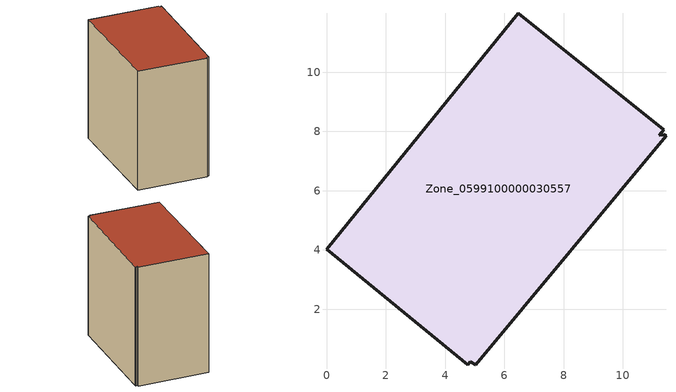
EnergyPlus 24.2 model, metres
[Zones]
Zone_0599100000030557
 floor ground (C_G): 11.46,7.85 5.03,0.12 4.86,0.23 4.77,0.13 0,4.03 6.47,11.99 11.38,8.05 11.24,7.88 11.4,7.89 z0
 wall outside (C_F): 0,4.03 4.77,0.13 4.86,0.23 5.03,0.12 11.46,7.85 11.4,7.89 11.24,7.88 11.38,8.05 6.47,11.99 0,4.03 z0:10.84
 roof outside (C_R): 5.03,0.12 11.46,7.85 11.4,7.89 11.24,7.88 11.38,8.05 6.47,11.99 0,4.03 4.77,0.13 4.86,0.23 z10.84
[BUILDING]
Pand.0599100000030557: North Axis=0; Terrain=City; Loads Convergence Tolerance Value=0.04; Temperature Convergence Tolerance Value=0.4; Solar Distribution=FullExterior; Maximum Number of Warmup Days=25; Minimum Number of Warmup Days=1
[Site:Location]
Rotterdam.The.Hague.AP_ZH_NLD Design_Conditions: Latitude=51.96; Longitude=4.45; Time Zone=1; Elevation=-4.5
[SITE:GROUNDTEMPERATURE:BUILDINGSURFACE]
18, 18, 18, 18, 18, 18, 18, 18, 18, 18, 18, 18
[MATERIAL] Thermal Absorptance=0.9; Solar Absorptance=0.7; Visible Absorptance=0.7
Name | Roughness | Thickness | Conductivity | Density | Specific Heat
G.TC.1946 | MediumSmooth | 0.15 | 1 | 540 | 1210
F.TC.1946 | Rough | 0.3 | 0.857143 | 1920 | 840
R.TC.1946 | MediumRough | 0.2 | 0.909091 | 1500 | 1000
[CONSTRUCTION]
C_G: G.TC.1946
C_F: F.TC.1946
C_R: R.TC.1946
[ZONE]
Zone_0599100000030557: Type=1; Multiplier=1; Ceiling Height=Autocalculate; Volume=Autocalculate; Floor Area=autocalculate; Part of Total Floor Area=Yes
[ZONEINFILTRATION:DESIGNFLOWRATE]
Infil_Zone_0599100000030557: Zone or ZoneList or Space or SpaceList=Zone_0599100000030557; Schedule=AlwaysOn; Design Flow Rate Calculation Method=Flow/Area; Flow Rate per Floor Area=0.003; Constant Term Coefficient=1; Temperature Term Coefficient=0; Velocity Term Coefficient=0; Velocity Squared Term Coefficient=0
[HVACTEMPLATE:ZONE:IDEALLOADSAIRSYSTEM]
Zone_0599100000030557: Maximum Heating Supply Air Temperature=50; Minimum Cooling Supply Air Temperature=13; Maximum Heating Supply Air Humidity Ratio=0.0156; Minimum Cooling Supply Air Humidity Ratio=0.0077; Heating Limit=NoLimit; Cooling Limit=NoLimit; Dehumidification Control Type=ConstantSensibleHeatRatio; Cooling Sensible Heat Ratio=0.7; Dehumidification Setpoint=60; Humidification Control Type=None; Humidification Setpoint=30; Outdoor Air Method=None; Outdoor Air Flow Rate per Person=0.00944; Outdoor Air Flow Rate per Zone Floor Area=0; Outdoor Air Flow Rate per Zone=0; Demand Controlled Ventilation Type=None; Outdoor Air Economizer Type=NoEconomizer; Heat Recovery Type=None; Sensible Heat Recovery Effectiveness=0.7; Latent Heat Recovery Effectiveness=0.65
[ZONECONTROL:THERMOSTAT]
ThermostatControl_Zone_0599100000030557: Zone or ZoneList=Zone_0599100000030557; Control Type Schedule=DualSetpointControlType; Control 1=Thermostat_Zone_0599100000030557; Temperature Difference Between Cutout And Setpoint=0
[THERMOSTATSETPOINT:DUALSETPOINT]
Thermostat_Zone_0599100000030557: Heating Setpoint Temperature Schedule=HeatingSetpoint_Zone_0599100000030557; Cooling Setpoint Temperature Schedule=CoolingSetpoint_Zone_0599100000030557
[SCHEDULE:COMPACT]
HeatingSetpoint_Zone_0599100000030557: Through: 12/31, For: AllDays, Until: 24:00, 21
CoolingSetpoint_Zone_0599100000030557: Through: 12/31, For: AllDays, Until: 24:00, 24
DualSetpointControlType: Through: 12/31, For: AllDays, Until: 24:00, 4
AlwaysOn: Through: 12/31, For: AllDays, Until: 24:00, 1
